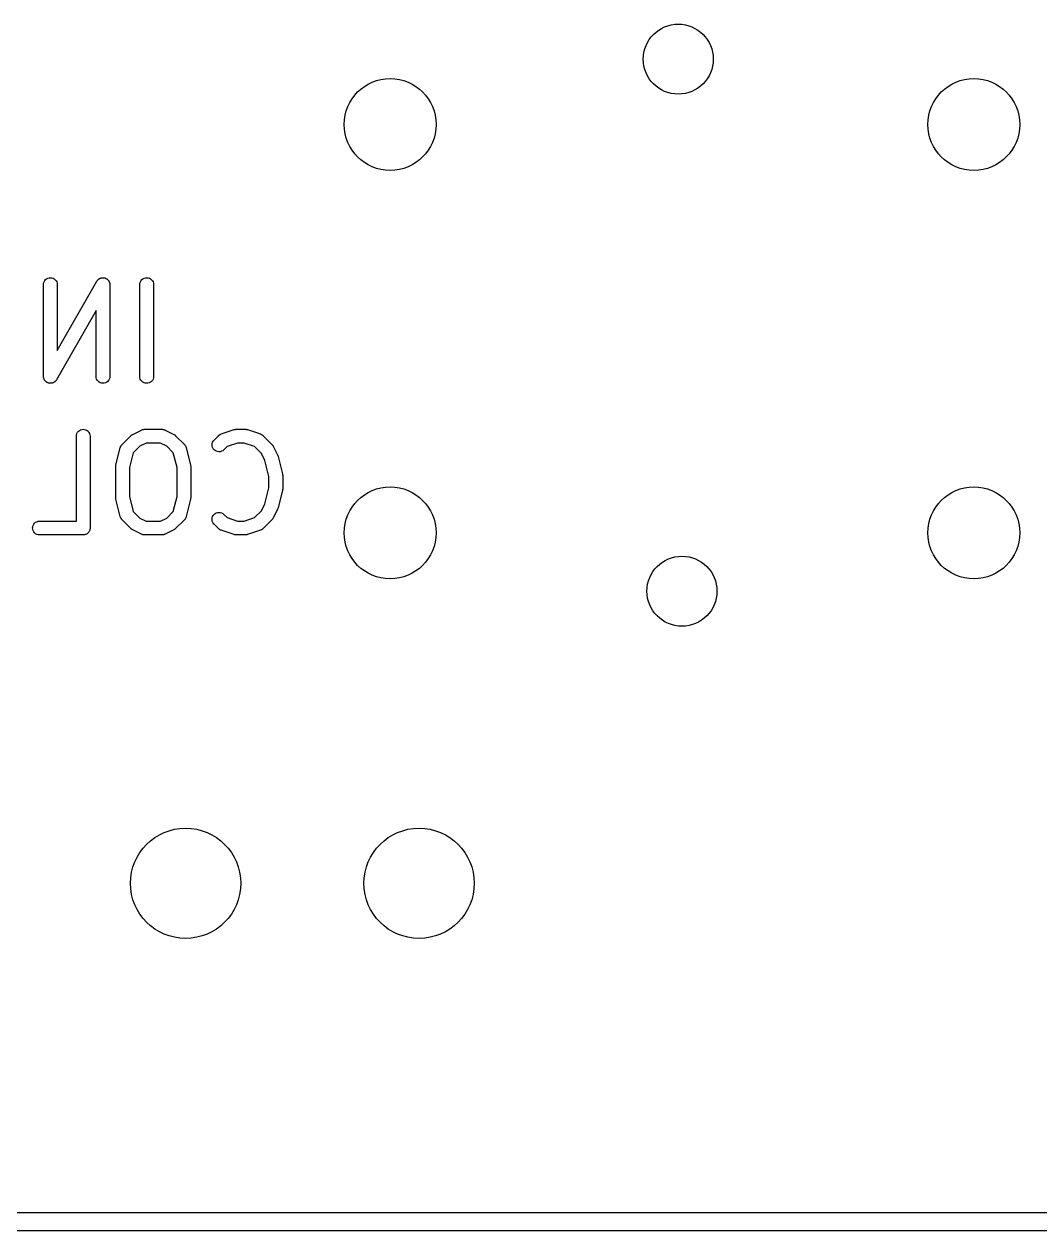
# Model space of a CAD drawing. Extents: x 0.6 to 7.02, y -7.61 to -0.88.
# Drawn here: x 5.048 to 5.483, y -1.946 to -1.429 of the extents above; entities that cross this region are included whole.
import ezdxf

# ---------------------------------------------------------------- set-up
doc = ezdxf.new("R2010")
doc.units = 0
doc.header["$MEASUREMENT"] = 0
doc.layers.add('BLACK', color=7, linetype='CONTINUOUS')

msp = doc.modelspace()

# ---------------------------------------------------------------- linework, layer by layer
at = {"layer": 'BLACK', "linetype": 'CONTINUOUS'}
for p, q in [((5.05673, -1.54092), (5.05679, -1.54035)), ((5.05679, -1.54035), (5.05697, -1.5398)), ((5.05697, -1.5398), (5.05725, -1.53929)), ((5.05725, -1.53929), (5.05762, -1.53885)), ((5.05762, -1.53885), (5.05807, -1.53849)), ((5.05807, -1.53849), (5.05858, -1.53822)), ((5.05858, -1.53822), (5.05913, -1.53806)), ((5.05913, -1.53806), (5.0597, -1.53801)), ((5.0597, -1.53801), (5.06028, -1.53807)), ((5.06028, -1.53807), (5.06083, -1.53824)), ((5.06083, -1.53824), (5.06133, -1.53851)), ((5.06133, -1.53851), (5.06178, -1.53888)), ((5.06178, -1.53888), (5.06214, -1.53933)), ((5.06214, -1.53933), (5.06241, -1.53983)), ((5.06241, -1.53983), (5.06258, -1.54039)), ((5.06258, -1.54039), (5.06264, -1.54096)), ((5.06264, -1.56921), (5.07962, -1.53949)), ((5.07962, -1.53949), (5.07964, -1.53946)), ((5.07964, -1.53946), (5.0797, -1.53938)), ((5.0797, -1.53938), (5.07974, -1.53929)), ((5.07974, -1.53929), (5.07987, -1.53915)), ((5.07987, -1.53915), (5.07998, -1.53899)), ((5.07998, -1.53899), (5.08005, -1.53893)), ((5.08005, -1.53893), (5.08011, -1.53885)), ((5.08011, -1.53885), (5.08026, -1.53873)), ((5.08026, -1.53873), (5.0804, -1.5386)), ((5.0804, -1.5386), (5.08049, -1.53855)), ((5.08049, -1.53855), (5.08056, -1.53849)), ((5.08056, -1.53849), (5.08073, -1.5384)), ((5.08073, -1.5384), (5.08089, -1.5383)), ((5.08089, -1.5383), (5.08099, -1.53827)), ((5.08099, -1.53827), (5.08107, -1.53822)), ((5.08107, -1.53822), (5.08126, -1.53817)), ((5.08126, -1.53817), (5.08143, -1.5381)), ((5.08143, -1.5381), (5.08153, -1.53809)), ((5.08153, -1.53809), (5.08163, -1.53806)), ((5.08163, -1.53806), (5.08182, -1.53804)), ((5.08182, -1.53804), (5.082, -1.53801)), ((5.082, -1.53801), (5.0821, -1.53802)), ((5.0821, -1.53802), (5.0822, -1.53801)), ((5.0822, -1.53801), (5.08239, -1.53803)), ((5.08239, -1.53803), (5.08258, -1.53803)), ((5.08258, -1.53803), (5.08268, -1.53806)), ((5.08268, -1.53806), (5.08277, -1.53807)), ((5.08277, -1.53807), (5.08295, -1.53812)), ((5.08295, -1.53812), (5.08314, -1.53817)), ((5.08314, -1.53817), (5.08323, -1.53821)), ((5.08323, -1.53821), (5.08332, -1.53824)), ((5.08332, -1.53824), (5.08349, -1.53833)), ((5.08349, -1.53833), (5.08366, -1.53841)), ((5.08366, -1.53841), (5.08374, -1.53846)), ((5.08374, -1.53846), (5.08383, -1.53851)), ((5.08383, -1.53851), (5.08398, -1.53863)), ((5.08398, -1.53863), (5.08413, -1.53874)), ((5.08413, -1.53874), (5.0842, -1.53882)), ((5.0842, -1.53882), (5.08428, -1.53888)), ((5.08428, -1.53888), (5.08439, -1.53903)), ((5.08439, -1.53903), (5.08452, -1.53916)), ((5.08452, -1.53916), (5.08458, -1.53925)), ((5.08458, -1.53925), (5.08464, -1.53933)), ((5.08464, -1.53933), (5.08473, -1.53949)), ((5.08473, -1.53949), (5.08483, -1.53965)), ((5.08483, -1.53965), (5.08486, -1.53975)), ((5.08486, -1.53975), (5.08491, -1.53983)), ((5.08491, -1.53983), (5.08496, -1.54002)), ((5.08496, -1.54002), (5.08503, -1.54019)), ((5.08503, -1.54019), (5.08505, -1.54029)), ((5.08505, -1.54029), (5.08508, -1.54039)), ((5.08508, -1.54039), (5.0851, -1.54057)), ((5.0851, -1.54057), (5.08513, -1.54076)), ((5.08513, -1.54076), (5.08512, -1.54086)), ((5.08512, -1.54086), (5.08513, -1.54096)), ((5.09798, -1.54092), (5.09804, -1.54035)), ((5.09804, -1.54035), (5.09821, -1.5398)), ((5.09821, -1.5398), (5.09849, -1.53929)), ((5.09849, -1.53929), (5.09886, -1.53885)), ((5.09886, -1.53885), (5.09931, -1.53849)), ((5.09931, -1.53849), (5.09982, -1.53822)), ((5.09982, -1.53822), (5.10037, -1.53806)), ((5.10037, -1.53806), (5.10095, -1.53801)), ((5.10095, -1.53801), (5.10152, -1.53807)), ((5.10152, -1.53807), (5.10207, -1.53824)), ((5.10207, -1.53824), (5.10258, -1.53851)), ((5.10258, -1.53851), (5.10302, -1.53888)), ((5.10302, -1.53888), (5.10339, -1.53933)), ((5.10339, -1.53933), (5.10366, -1.53983)), ((5.10366, -1.53983), (5.10382, -1.54039)), ((5.10382, -1.54039), (5.10388, -1.54096)), ((5.05673, -1.54096), (5.05673, -1.54092)), ((5.05673, -1.58033), (5.05673, -1.54096)), ((5.06264, -1.54096), (5.06264, -1.56921)), ((5.08513, -1.54096), (5.08513, -1.58033)), ((5.09798, -1.54096), (5.09798, -1.54092)), ((5.09798, -1.58033), (5.09798, -1.54096)), ((5.10388, -1.54096), (5.10388, -1.58033)), ((5.07923, -1.55208), (5.06225, -1.58179)), ((5.07923, -1.58033), (5.07923, -1.55208)), ((5.05674, -1.58043), (5.05673, -1.58033)), ((5.05674, -1.58053), (5.05674, -1.58043)), ((5.05677, -1.58071), (5.05674, -1.58053)), ((5.05679, -1.5809), (5.05677, -1.58071)), ((5.05682, -1.581), (5.05679, -1.5809)), ((5.05683, -1.5811), (5.05682, -1.581)), ((5.0569, -1.58127), (5.05683, -1.5811)), ((5.05695, -1.58146), (5.0569, -1.58127)), ((5.057, -1.58154), (5.05695, -1.58146)), ((5.05704, -1.58164), (5.057, -1.58154)), ((5.05713, -1.5818), (5.05704, -1.58164)), ((5.05722, -1.58196), (5.05713, -1.5818)), ((5.05729, -1.58204), (5.05722, -1.58196)), ((5.05734, -1.58213), (5.05729, -1.58204)), ((5.05747, -1.58226), (5.05734, -1.58213)), ((5.062, -1.58214), (5.06189, -1.5823)), ((5.06212, -1.582), (5.062, -1.58214)), ((5.06217, -1.58191), (5.06212, -1.582)), ((5.06223, -1.58183), (5.06217, -1.58191)), ((5.06225, -1.58179), (5.06223, -1.58183)), ((5.07928, -1.5809), (5.07923, -1.58033)), ((5.07945, -1.58146), (5.07928, -1.5809)), ((5.07972, -1.58196), (5.07945, -1.58146)), ((5.08009, -1.58241), (5.07972, -1.58196)), ((5.08462, -1.582), (5.08425, -1.58244)), ((5.08489, -1.58149), (5.08462, -1.582)), ((5.08507, -1.58094), (5.08489, -1.58149)), ((5.08513, -1.58037), (5.08507, -1.58094)), ((5.08513, -1.58033), (5.08513, -1.58037)), ((5.09803, -1.5809), (5.09798, -1.58033)), ((5.0982, -1.58146), (5.09803, -1.5809)), ((5.09847, -1.58196), (5.0982, -1.58146)), ((5.09883, -1.58241), (5.09847, -1.58196)), ((5.10336, -1.582), (5.10299, -1.58244)), ((5.10364, -1.58149), (5.10336, -1.582)), ((5.10382, -1.58094), (5.10364, -1.58149)), ((5.10388, -1.58037), (5.10382, -1.58094)), ((5.10388, -1.58033), (5.10388, -1.58037)), ((5.05759, -1.58241), (5.05747, -1.58226)), ((5.05766, -1.58247), (5.05759, -1.58241)), ((5.05773, -1.58255), (5.05766, -1.58247)), ((5.05789, -1.58266), (5.05773, -1.58255)), ((5.05803, -1.58278), (5.05789, -1.58266)), ((5.05812, -1.58283), (5.05803, -1.58278)), ((5.0582, -1.58288), (5.05812, -1.58283)), ((5.05837, -1.58296), (5.0582, -1.58288)), ((5.05854, -1.58305), (5.05837, -1.58296)), ((5.05863, -1.58308), (5.05854, -1.58305)), ((5.05872, -1.58312), (5.05863, -1.58308)), ((5.05891, -1.58317), (5.05872, -1.58312)), ((5.05909, -1.58322), (5.05891, -1.58317)), ((5.05919, -1.58323), (5.05909, -1.58322)), ((5.05929, -1.58326), (5.05919, -1.58323)), ((5.05947, -1.58326), (5.05929, -1.58326)), ((5.05966, -1.58328), (5.05947, -1.58326)), ((5.05976, -1.58327), (5.05966, -1.58328)), ((5.05986, -1.58328), (5.05976, -1.58327)), ((5.06005, -1.58325), (5.05986, -1.58328)), ((5.06024, -1.58323), (5.06005, -1.58325)), ((5.06033, -1.5832), (5.06024, -1.58323)), ((5.06043, -1.58319), (5.06033, -1.5832)), ((5.06061, -1.58312), (5.06043, -1.58319)), ((5.06079, -1.58307), (5.06061, -1.58312)), ((5.06088, -1.58302), (5.06079, -1.58307)), ((5.06097, -1.58299), (5.06088, -1.58302)), ((5.06113, -1.58289), (5.06097, -1.58299)), ((5.0613, -1.5828), (5.06113, -1.58289)), ((5.06138, -1.58274), (5.0613, -1.5828)), ((5.06146, -1.58269), (5.06138, -1.58274)), ((5.0616, -1.58256), (5.06146, -1.58269)), ((5.06175, -1.58244), (5.0616, -1.58256)), ((5.06181, -1.58236), (5.06175, -1.58244)), ((5.06189, -1.5823), (5.06181, -1.58236)), ((5.08053, -1.58278), (5.08009, -1.58241)), ((5.08104, -1.58305), (5.08053, -1.58278)), ((5.08159, -1.58322), (5.08104, -1.58305)), ((5.08216, -1.58328), (5.08159, -1.58322)), ((5.08273, -1.58323), (5.08216, -1.58328)), ((5.08329, -1.58307), (5.08273, -1.58323)), ((5.0838, -1.5828), (5.08329, -1.58307)), ((5.08425, -1.58244), (5.0838, -1.5828)), ((5.09928, -1.58278), (5.09883, -1.58241)), ((5.09978, -1.58305), (5.09928, -1.58278)), ((5.10033, -1.58322), (5.09978, -1.58305)), ((5.10091, -1.58328), (5.10033, -1.58322)), ((5.10148, -1.58323), (5.10091, -1.58328)), ((5.10203, -1.58307), (5.10148, -1.58323)), ((5.10254, -1.5828), (5.10203, -1.58307)), ((5.10299, -1.58244), (5.10254, -1.5828)), ((5.07079, -1.60588), (5.07086, -1.60531)), ((5.07079, -1.60592), (5.07079, -1.60588)), ((5.07079, -1.64234), (5.07079, -1.60592)), ((5.07086, -1.60531), (5.07103, -1.60476)), ((5.07103, -1.60476), (5.07131, -1.60425)), ((5.07131, -1.60425), (5.07168, -1.60381)), ((5.07168, -1.60381), (5.07213, -1.60345)), ((5.07213, -1.60345), (5.07264, -1.60318)), ((5.07264, -1.60318), (5.07319, -1.60302)), ((5.07319, -1.60302), (5.07376, -1.60297)), ((5.07376, -1.60297), (5.07434, -1.60303)), ((5.07434, -1.60303), (5.07489, -1.6032)), ((5.07489, -1.6032), (5.0754, -1.60347)), ((5.0754, -1.60347), (5.07584, -1.60384)), ((5.07584, -1.60384), (5.0762, -1.60429)), ((5.0762, -1.60429), (5.07647, -1.6048)), ((5.07647, -1.6048), (5.07664, -1.60535)), ((5.07664, -1.60535), (5.0767, -1.60592)), ((5.0767, -1.60592), (5.0767, -1.64529)), ((5.0904, -1.60946), (5.09415, -1.60571)), ((5.09415, -1.60571), (5.09418, -1.60568)), ((5.09418, -1.60568), (5.09431, -1.60557)), ((5.09431, -1.60557), (5.09443, -1.60546)), ((5.09443, -1.60546), (5.09454, -1.6054)), ((5.09454, -1.6054), (5.09463, -1.60532)), ((5.09463, -1.60532), (5.09478, -1.60524)), ((5.09478, -1.60524), (5.09492, -1.60515)), ((5.09492, -1.60515), (5.09867, -1.60328)), ((5.09867, -1.60328), (5.09871, -1.60326)), ((5.09871, -1.60326), (5.09879, -1.60323)), ((5.09879, -1.60323), (5.09887, -1.60319)), ((5.09887, -1.60319), (5.09906, -1.60313)), ((5.09906, -1.60313), (5.09925, -1.60306)), ((5.09925, -1.60306), (5.09933, -1.60305)), ((5.09933, -1.60305), (5.09942, -1.60302)), ((5.09942, -1.60302), (5.09962, -1.603)), ((5.09962, -1.603), (5.09982, -1.60297)), ((5.09982, -1.60297), (5.0999, -1.60298)), ((5.0999, -1.60298), (5.09999, -1.60297)), ((5.09999, -1.60297), (5.10749, -1.60297)), ((5.10749, -1.60297), (5.10753, -1.60297)), ((5.10753, -1.60297), (5.10762, -1.60298)), ((5.10762, -1.60298), (5.1077, -1.60298)), ((5.1077, -1.60298), (5.1079, -1.60301)), ((5.1079, -1.60301), (5.1081, -1.60303)), ((5.1081, -1.60303), (5.10819, -1.60306)), ((5.10819, -1.60306), (5.10827, -1.60307)), ((5.10827, -1.60307), (5.10846, -1.60315)), ((5.10846, -1.60315), (5.10865, -1.60321)), ((5.10865, -1.60321), (5.10873, -1.60325)), ((5.10873, -1.60325), (5.10881, -1.60328)), ((5.10881, -1.60328), (5.11256, -1.60515)), ((5.11256, -1.60515), (5.1126, -1.60517)), ((5.1126, -1.60517), (5.11274, -1.60526)), ((5.11274, -1.60526), (5.11288, -1.60534)), ((5.11288, -1.60534), (5.11298, -1.60542)), ((5.11298, -1.60542), (5.11308, -1.60549)), ((5.11308, -1.60549), (5.1132, -1.6056)), ((5.1132, -1.6056), (5.11333, -1.60571)), ((5.11333, -1.60571), (5.11708, -1.60946)), ((5.12914, -1.60854), (5.12941, -1.60803)), ((5.12941, -1.60803), (5.12977, -1.60758)), ((5.12977, -1.60758), (5.13165, -1.60571)), ((5.13165, -1.60571), (5.13168, -1.60568)), ((5.13168, -1.60568), (5.13175, -1.60562)), ((5.13175, -1.60562), (5.13181, -1.60556)), ((5.13181, -1.60556), (5.13197, -1.60544)), ((5.13197, -1.60544), (5.13213, -1.60532)), ((5.13213, -1.60532), (5.13221, -1.60528)), ((5.13221, -1.60528), (5.13228, -1.60523)), ((5.13228, -1.60523), (5.13246, -1.60515)), ((5.13246, -1.60515), (5.13264, -1.60505)), ((5.13264, -1.60505), (5.13272, -1.60503)), ((5.13272, -1.60503), (5.1328, -1.60499)), ((5.1328, -1.60499), (5.13843, -1.60312)), ((5.13843, -1.60312), (5.13847, -1.60311)), ((5.13847, -1.60311), (5.13863, -1.60307)), ((5.13863, -1.60307), (5.13879, -1.60302)), ((5.13879, -1.60302), (5.13891, -1.60301)), ((5.13891, -1.60301), (5.13903, -1.60299)), ((5.13903, -1.60299), (5.1392, -1.60298)), ((5.1392, -1.60298), (5.13936, -1.60297)), ((5.13936, -1.60297), (5.14311, -1.60297)), ((5.14311, -1.60297), (5.14315, -1.60297)), ((5.14315, -1.60297), (5.14332, -1.60299)), ((5.14332, -1.60299), (5.14348, -1.60299)), ((5.14348, -1.60299), (5.1436, -1.60302)), ((5.1436, -1.60302), (5.14372, -1.60303)), ((5.14372, -1.60303), (5.14388, -1.60308)), ((5.14388, -1.60308), (5.14404, -1.60312)), ((5.14404, -1.60312), (5.14967, -1.60499)), ((5.14967, -1.60499), (5.14971, -1.60501)), ((5.14971, -1.60501), (5.14979, -1.60504)), ((5.14979, -1.60504), (5.14987, -1.60507)), ((5.14987, -1.60507), (5.15005, -1.60516)), ((5.15005, -1.60516), (5.15023, -1.60525)), ((5.15023, -1.60525), (5.1503, -1.6053)), ((5.1503, -1.6053), (5.15038, -1.60534)), ((5.15038, -1.60534), (5.15053, -1.60547)), ((5.15053, -1.60547), (5.1507, -1.60559)), ((5.1507, -1.60559), (5.15076, -1.60565)), ((5.15076, -1.60565), (5.15082, -1.60571)), ((5.15082, -1.60571), (5.15457, -1.60946)), ((5.08775, -1.61833), (5.08963, -1.61083)), ((5.08963, -1.61083), (5.08964, -1.61079)), ((5.08964, -1.61079), (5.08971, -1.6106)), ((5.08971, -1.6106), (5.08977, -1.61041)), ((5.08977, -1.61041), (5.08981, -1.61033)), ((5.08981, -1.61033), (5.08984, -1.61025)), ((5.08984, -1.61025), (5.08994, -1.61008)), ((5.08994, -1.61008), (5.09004, -1.6099)), ((5.09004, -1.6099), (5.09009, -1.60983)), ((5.09009, -1.60983), (5.09014, -1.60976)), ((5.09014, -1.60976), (5.09028, -1.60961)), ((5.09028, -1.60961), (5.0904, -1.60946)), ((5.09516, -1.61305), (5.09357, -1.61941)), ((5.09799, -1.61022), (5.09516, -1.61305)), ((5.10069, -1.60887), (5.09799, -1.61022)), ((5.10679, -1.60887), (5.10069, -1.60887)), ((5.10949, -1.61022), (5.10679, -1.60887)), ((5.11232, -1.61305), (5.10949, -1.61022)), ((5.11391, -1.61941), (5.11232, -1.61305)), ((5.11708, -1.60946), (5.11711, -1.60949)), ((5.11711, -1.60949), (5.11723, -1.60964)), ((5.11723, -1.60964), (5.11736, -1.60979)), ((5.11736, -1.60979), (5.11741, -1.60987)), ((5.11741, -1.60987), (5.11747, -1.60994)), ((5.11747, -1.60994), (5.11756, -1.61011)), ((5.11756, -1.61011), (5.11766, -1.61029)), ((5.11766, -1.61029), (5.11769, -1.61037)), ((5.11769, -1.61037), (5.11773, -1.61045)), ((5.11773, -1.61045), (5.11779, -1.61064)), ((5.11779, -1.61064), (5.11785, -1.61083)), ((5.11785, -1.61083), (5.11973, -1.61833)), ((5.12891, -1.60966), (5.12897, -1.60909)), ((5.12896, -1.61023), (5.12891, -1.60966)), ((5.12913, -1.61079), (5.12896, -1.61023)), ((5.12897, -1.60909), (5.12914, -1.60854)), ((5.1294, -1.6113), (5.12913, -1.61079)), ((5.12976, -1.61174), (5.1294, -1.6113)), ((5.1302, -1.61211), (5.12976, -1.61174)), ((5.13071, -1.61239), (5.1302, -1.61211)), ((5.13126, -1.61256), (5.13071, -1.61239)), ((5.13183, -1.61262), (5.13126, -1.61256)), ((5.1324, -1.61257), (5.13183, -1.61262)), ((5.13296, -1.61241), (5.1324, -1.61257)), ((5.13347, -1.61215), (5.13296, -1.61241)), ((5.13392, -1.61179), (5.13347, -1.61215)), ((5.13395, -1.61176), (5.13392, -1.61179)), ((5.13533, -1.61038), (5.13395, -1.61176)), ((5.13984, -1.60887), (5.13533, -1.61038)), ((5.14263, -1.60887), (5.13984, -1.60887)), ((5.14714, -1.61038), (5.14263, -1.60887)), ((5.15006, -1.61329), (5.14714, -1.61038)), ((5.15457, -1.60946), (5.1546, -1.60949)), ((5.1546, -1.60949), (5.1547, -1.60962)), ((5.1547, -1.60962), (5.15482, -1.60974)), ((5.15482, -1.60974), (5.15488, -1.60984)), ((5.15488, -1.60984), (5.15496, -1.60994)), ((5.15496, -1.60994), (5.15504, -1.61008)), ((5.15504, -1.61008), (5.15513, -1.61022)), ((5.15513, -1.61022), (5.157, -1.61397)), ((5.08773, -1.61843), (5.08774, -1.61838)), ((5.08774, -1.61838), (5.08775, -1.61833)), ((5.11973, -1.61833), (5.11974, -1.61837)), ((5.11974, -1.61837), (5.11974, -1.61842)), ((5.11974, -1.61842), (5.11976, -1.61847)), ((5.15157, -1.61632), (5.15006, -1.61329)), ((5.15328, -1.62316), (5.15157, -1.61632)), ((5.157, -1.61397), (5.15702, -1.61401)), ((5.15702, -1.61401), (5.15702, -1.61402)), ((5.15702, -1.61402), (5.15703, -1.61404)), ((5.15703, -1.61404), (5.15712, -1.6143)), ((5.15712, -1.6143), (5.15722, -1.61455)), ((5.15722, -1.61455), (5.15722, -1.61457)), ((5.15722, -1.61457), (5.15722, -1.61458)), ((5.15722, -1.61458), (5.1591, -1.62208)), ((5.08766, -1.619), (5.08767, -1.61895)), ((5.08766, -1.61904), (5.08766, -1.619)), ((5.08766, -1.63217), (5.08766, -1.61904)), ((5.08767, -1.6189), (5.0877, -1.61866)), ((5.08767, -1.61895), (5.08767, -1.6189)), ((5.0877, -1.61866), (5.08773, -1.61843)), ((5.09357, -1.61941), (5.09357, -1.6318)), ((5.11391, -1.6318), (5.11391, -1.61941)), ((5.11976, -1.61847), (5.11978, -1.61871)), ((5.11978, -1.61871), (5.11981, -1.61894)), ((5.11981, -1.61894), (5.11981, -1.61899)), ((5.11981, -1.61899), (5.11982, -1.61904)), ((5.11982, -1.61904), (5.11982, -1.63217)), ((5.15328, -1.62805), (5.15328, -1.62316)), ((5.1591, -1.62208), (5.15911, -1.62212)), ((5.15911, -1.62212), (5.15911, -1.62217)), ((5.15911, -1.62217), (5.15913, -1.62222)), ((5.15913, -1.62222), (5.15915, -1.62246)), ((5.15915, -1.62246), (5.15918, -1.62269)), ((5.15918, -1.62269), (5.15918, -1.62274)), ((5.15918, -1.62274), (5.15919, -1.62279)), ((5.15919, -1.62279), (5.15919, -1.62842)), ((5.15157, -1.63489), (5.15328, -1.62805)), ((5.15918, -1.62856), (5.15915, -1.6288)), ((5.15919, -1.62846), (5.15918, -1.62851)), ((5.15918, -1.62851), (5.15918, -1.62856)), ((5.15919, -1.62842), (5.15919, -1.62846)), ((5.08767, -1.63222), (5.08766, -1.63217)), ((5.08767, -1.63227), (5.08767, -1.63222)), ((5.0877, -1.63251), (5.08767, -1.63227)), ((5.08772, -1.63274), (5.0877, -1.63251)), ((5.08774, -1.63279), (5.08772, -1.63274)), ((5.08774, -1.63284), (5.08774, -1.63279)), ((5.08775, -1.63288), (5.08774, -1.63284)), ((5.08963, -1.64038), (5.08775, -1.63288)), ((5.09357, -1.6318), (5.09516, -1.63816)), ((5.11232, -1.63816), (5.11391, -1.6318)), ((5.11973, -1.63288), (5.11785, -1.64038)), ((5.11974, -1.63283), (5.11973, -1.63288)), ((5.11975, -1.63278), (5.11974, -1.63283)), ((5.11978, -1.63255), (5.11975, -1.63278)), ((5.11981, -1.63231), (5.11978, -1.63255)), ((5.11982, -1.63221), (5.11981, -1.63226)), ((5.11981, -1.63226), (5.11981, -1.63231)), ((5.11982, -1.63217), (5.11982, -1.63221)), ((5.1591, -1.62913), (5.15722, -1.63663)), ((5.15911, -1.62908), (5.1591, -1.62913)), ((5.15912, -1.62903), (5.15911, -1.62908)), ((5.15915, -1.6288), (5.15912, -1.62903)), ((5.09516, -1.63816), (5.09799, -1.64099)), ((5.10949, -1.64099), (5.11232, -1.63816)), ((5.12979, -1.63944), (5.13024, -1.63908)), ((5.13024, -1.63908), (5.13075, -1.63881)), ((5.13075, -1.63881), (5.1313, -1.63864)), ((5.1313, -1.63864), (5.13187, -1.63859)), ((5.13187, -1.63859), (5.13245, -1.63865)), ((5.13245, -1.63865), (5.133, -1.63881)), ((5.133, -1.63881), (5.1335, -1.63909)), ((5.1335, -1.63909), (5.13395, -1.63945)), ((5.14714, -1.64084), (5.15006, -1.63792)), ((5.15006, -1.63792), (5.15157, -1.63489)), ((5.157, -1.63724), (5.15513, -1.64099)), ((5.15701, -1.63721), (5.157, -1.63722)), ((5.157, -1.63722), (5.157, -1.63724)), ((5.15711, -1.63696), (5.15701, -1.63721)), ((5.15721, -1.6367), (5.15711, -1.63696)), ((5.15722, -1.63663), (5.15721, -1.63667)), ((5.15721, -1.63667), (5.15721, -1.63669)), ((5.15721, -1.63669), (5.15721, -1.6367)), ((5.0521, -1.6447), (5.05227, -1.64415)), ((5.05227, -1.64415), (5.05255, -1.64364)), ((5.05255, -1.64364), (5.05292, -1.6432)), ((5.05292, -1.6432), (5.05336, -1.64283)), ((5.05336, -1.64283), (5.05387, -1.64256)), ((5.05387, -1.64256), (5.05442, -1.64239)), ((5.05442, -1.64239), (5.055, -1.64234)), ((5.055, -1.64234), (5.07079, -1.64234)), ((5.08969, -1.64057), (5.08963, -1.64038)), ((5.08975, -1.64076), (5.08969, -1.64057)), ((5.08979, -1.64084), (5.08975, -1.64076)), ((5.08982, -1.64093), (5.08979, -1.64084)), ((5.08992, -1.6411), (5.08982, -1.64093)), ((5.09002, -1.64127), (5.08992, -1.6411)), ((5.09007, -1.64134), (5.09002, -1.64127)), ((5.09012, -1.64142), (5.09007, -1.64134)), ((5.09025, -1.64157), (5.09012, -1.64142)), ((5.09037, -1.64172), (5.09025, -1.64157)), ((5.0904, -1.64175), (5.09037, -1.64172)), ((5.09415, -1.6455), (5.0904, -1.64175)), ((5.09799, -1.64099), (5.10069, -1.64234)), ((5.10069, -1.64234), (5.10679, -1.64234)), ((5.10679, -1.64234), (5.10949, -1.64099)), ((5.11708, -1.64175), (5.11333, -1.6455)), ((5.1172, -1.6416), (5.11708, -1.64175)), ((5.11734, -1.64145), (5.1172, -1.6416)), ((5.11739, -1.64138), (5.11734, -1.64145)), ((5.11744, -1.64131), (5.11739, -1.64138)), ((5.11754, -1.64113), (5.11744, -1.64131)), ((5.11764, -1.64096), (5.11754, -1.64113)), ((5.11767, -1.64088), (5.11764, -1.64096)), ((5.11771, -1.6408), (5.11767, -1.64088)), ((5.11777, -1.64061), (5.11771, -1.6408)), ((5.11784, -1.64042), (5.11777, -1.64061)), ((5.11785, -1.64038), (5.11784, -1.64042)), ((5.12891, -1.64151), (5.12897, -1.64094)), ((5.12896, -1.64208), (5.12891, -1.64151)), ((5.12912, -1.64264), (5.12896, -1.64208)), ((5.12897, -1.64094), (5.12914, -1.64039)), ((5.12939, -1.64315), (5.12912, -1.64264)), ((5.12914, -1.64039), (5.12942, -1.63988)), ((5.12974, -1.6436), (5.12939, -1.64315)), ((5.12942, -1.63988), (5.12979, -1.63944)), ((5.12977, -1.64363), (5.12974, -1.6436)), ((5.13165, -1.6455), (5.12977, -1.64363)), ((5.13395, -1.63945), (5.13533, -1.64084)), ((5.13533, -1.64084), (5.13984, -1.64234)), ((5.13984, -1.64234), (5.14263, -1.64234)), ((5.14263, -1.64234), (5.14714, -1.64084)), ((5.15457, -1.64175), (5.15082, -1.6455)), ((5.15468, -1.64163), (5.15457, -1.64175)), ((5.15479, -1.64151), (5.15468, -1.64163)), ((5.15486, -1.6414), (5.15479, -1.64151)), ((5.15494, -1.64131), (5.15486, -1.6414)), ((5.15502, -1.64116), (5.15494, -1.64131)), ((5.15511, -1.64102), (5.15502, -1.64116)), ((5.15513, -1.64099), (5.15511, -1.64102)), ((5.05204, -1.64527), (5.0521, -1.6447)), ((5.0521, -1.64584), (5.05204, -1.64527)), ((5.05226, -1.6464), (5.0521, -1.64584)), ((5.05253, -1.64691), (5.05226, -1.6464)), ((5.05289, -1.64736), (5.05253, -1.64691)), ((5.05333, -1.64773), (5.05289, -1.64736)), ((5.05383, -1.648), (5.05333, -1.64773)), ((5.05438, -1.64818), (5.05383, -1.648)), ((5.05495, -1.64824), (5.05438, -1.64818)), ((5.055, -1.64824), (5.05495, -1.64824)), ((5.07374, -1.64824), (5.055, -1.64824)), ((5.07402, -1.64822), (5.07374, -1.64824)), ((5.0743, -1.64819), (5.07402, -1.64822)), ((5.07431, -1.64819), (5.0743, -1.64819)), ((5.07432, -1.64819), (5.07431, -1.64819)), ((5.07458, -1.64811), (5.07432, -1.64819)), ((5.07485, -1.64803), (5.07458, -1.64811)), ((5.07486, -1.64802), (5.07485, -1.64803)), ((5.07487, -1.64802), (5.07486, -1.64802)), ((5.07511, -1.64789), (5.07487, -1.64802)), ((5.07536, -1.64776), (5.07511, -1.64789)), ((5.07537, -1.64775), (5.07536, -1.64776)), ((5.07538, -1.64775), (5.07537, -1.64775)), ((5.07559, -1.64757), (5.07538, -1.64775)), ((5.07581, -1.6474), (5.07559, -1.64757)), ((5.07582, -1.64739), (5.07581, -1.6474)), ((5.076, -1.64717), (5.07582, -1.64739)), ((5.07582, -1.64739), (5.07582, -1.64739)), ((5.07618, -1.64696), (5.076, -1.64717)), ((5.07619, -1.64695), (5.07618, -1.64696)), ((5.07632, -1.6467), (5.07619, -1.64694)), ((5.07619, -1.64694), (5.07619, -1.64695)), ((5.07646, -1.64645), (5.07632, -1.6467)), ((5.07647, -1.64643), (5.07646, -1.64644)), ((5.07646, -1.64644), (5.07646, -1.64645)), ((5.07655, -1.64617), (5.07647, -1.64643)), ((5.07663, -1.6459), (5.07655, -1.64617)), ((5.07664, -1.64588), (5.07663, -1.64589)), ((5.07663, -1.64589), (5.07663, -1.6459)), ((5.07667, -1.64561), (5.07664, -1.64588)), ((5.0767, -1.64533), (5.07667, -1.64561)), ((5.0767, -1.64529), (5.0767, -1.64531)), ((5.0767, -1.64531), (5.0767, -1.64531)), ((5.0767, -1.64531), (5.0767, -1.64531)), ((5.0767, -1.64531), (5.0767, -1.64533)), ((5.09428, -1.64561), (5.09415, -1.6455)), ((5.0944, -1.64572), (5.09428, -1.64561)), ((5.0945, -1.64579), (5.0944, -1.64572)), ((5.0946, -1.64587), (5.0945, -1.64579)), ((5.09474, -1.64595), (5.0946, -1.64587)), ((5.09488, -1.64604), (5.09474, -1.64595)), ((5.09492, -1.64606), (5.09488, -1.64604)), ((5.09867, -1.64793), (5.09492, -1.64606)), ((5.09875, -1.64796), (5.09867, -1.64793)), ((5.09883, -1.648), (5.09875, -1.64796)), ((5.09902, -1.64807), (5.09883, -1.648)), ((5.09921, -1.64814), (5.09902, -1.64807)), ((5.09929, -1.64815), (5.09921, -1.64814)), ((5.09938, -1.64818), (5.09929, -1.64815)), ((5.09958, -1.6482), (5.09938, -1.64818)), ((5.09978, -1.64824), (5.09958, -1.6482)), ((5.09986, -1.64823), (5.09978, -1.64824)), ((5.09995, -1.64824), (5.09986, -1.64823)), ((5.09999, -1.64824), (5.09995, -1.64824)), ((5.10749, -1.64824), (5.09999, -1.64824)), ((5.10758, -1.64823), (5.10749, -1.64824)), ((5.10766, -1.64824), (5.10758, -1.64823)), ((5.10786, -1.64821), (5.10766, -1.64824)), ((5.10806, -1.64819), (5.10786, -1.64821)), ((5.10815, -1.64816), (5.10806, -1.64819)), ((5.10823, -1.64815), (5.10815, -1.64816)), ((5.10842, -1.64808), (5.10823, -1.64815)), ((5.10861, -1.64802), (5.10842, -1.64808)), ((5.10869, -1.64798), (5.10861, -1.64802)), ((5.10877, -1.64795), (5.10869, -1.64798)), ((5.10881, -1.64793), (5.10877, -1.64795)), ((5.11256, -1.64606), (5.10881, -1.64793)), ((5.1127, -1.64597), (5.11256, -1.64606)), ((5.11285, -1.64589), (5.1127, -1.64597)), ((5.11294, -1.64582), (5.11285, -1.64589)), ((5.11305, -1.64575), (5.11294, -1.64582)), ((5.11317, -1.64564), (5.11305, -1.64575)), ((5.1133, -1.64553), (5.11317, -1.64564)), ((5.11333, -1.6455), (5.1133, -1.64553)), ((5.13172, -1.64556), (5.13165, -1.6455)), ((5.13177, -1.64562), (5.13172, -1.64556)), ((5.13194, -1.64574), (5.13177, -1.64562)), ((5.13209, -1.64587), (5.13194, -1.64574)), ((5.13217, -1.64591), (5.13209, -1.64587)), ((5.13224, -1.64596), (5.13217, -1.64591)), ((5.13242, -1.64605), (5.13224, -1.64596)), ((5.1326, -1.64614), (5.13242, -1.64605)), ((5.13268, -1.64617), (5.1326, -1.64614)), ((5.13276, -1.6462), (5.13268, -1.64617)), ((5.1328, -1.64622), (5.13276, -1.6462)), ((5.13843, -1.64809), (5.1328, -1.64622)), ((5.13859, -1.64813), (5.13843, -1.64809)), ((5.13875, -1.64818), (5.13859, -1.64813)), ((5.13887, -1.64819), (5.13875, -1.64818)), ((5.13899, -1.64822), (5.13887, -1.64819)), ((5.13915, -1.64822), (5.13899, -1.64822)), ((5.13932, -1.64824), (5.13915, -1.64822)), ((5.13936, -1.64824), (5.13932, -1.64824)), ((5.14311, -1.64824), (5.13936, -1.64824)), ((5.14328, -1.64823), (5.14311, -1.64824)), ((5.14344, -1.64822), (5.14328, -1.64823)), ((5.14356, -1.6482), (5.14344, -1.64822)), ((5.14368, -1.64819), (5.14356, -1.6482)), ((5.14384, -1.64814), (5.14368, -1.64819)), ((5.144, -1.6481), (5.14384, -1.64814)), ((5.14404, -1.64809), (5.144, -1.6481)), ((5.14967, -1.64622), (5.14404, -1.64809)), ((5.14975, -1.64618), (5.14967, -1.64622)), ((5.14983, -1.64616), (5.14975, -1.64618)), ((5.15001, -1.64606), (5.14983, -1.64616)), ((5.15019, -1.64598), (5.15001, -1.64606)), ((5.15027, -1.64593), (5.15019, -1.64598)), ((5.15034, -1.64589), (5.15027, -1.64593)), ((5.1505, -1.64577), (5.15034, -1.64589)), ((5.15067, -1.64565), (5.1505, -1.64577)), ((5.15072, -1.64559), (5.15067, -1.64565)), ((5.15079, -1.64553), (5.15072, -1.64559)), ((5.15082, -1.6455), (5.15079, -1.64553)), ((1.16519, -1.93856), (6.45481, -1.93856)), ((6.45106, -1.94644), (1.16894, -1.94644))]:
    msp.add_line(p, q, dxfattribs=at)
at = {"layer": 'BLACK'}
for centre, radius in [((5.32862, -1.44437), 0.015), ((5.32862, -1.44437), 0.015), ((5.2052, -1.47236), 0.01969), ((5.2052, -1.47236), 0.01969), ((5.4552, -1.47236), 0.01969), ((5.4552, -1.47236), 0.01969), ((5.2052, -1.64736), 0.01969), ((5.2052, -1.64736), 0.01969), ((5.4552, -1.64736), 0.01969), ((5.4552, -1.64736), 0.01969), ((5.3302, -1.67236), 0.015), ((5.3302, -1.67236), 0.015), ((5.1176, -1.79752), 0.02362), ((5.1176, -1.79752), 0.02362), ((5.2176, -1.79752), 0.02362), ((5.2176, -1.79752), 0.02362)]:
    msp.add_circle(centre, radius, dxfattribs=at)

doc.saveas('drawing.dxf')
